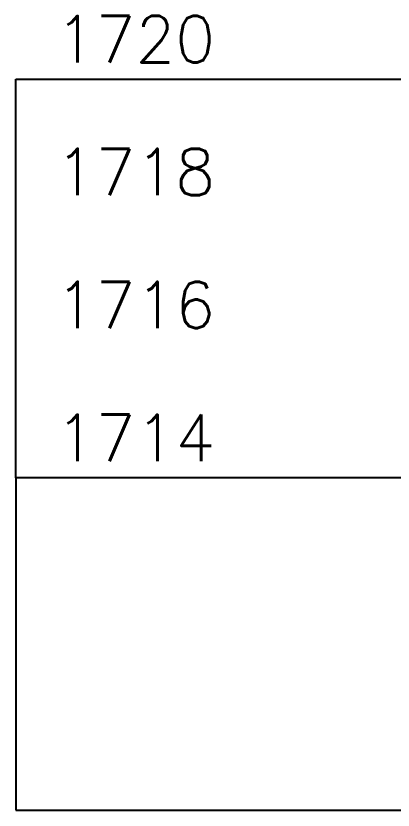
# Model space of a CAD drawing. Header units: metres. Extents: x 419533 to 423558, y 4805342 to 4807578.
# Drawn here: x 423459.47 to 423465.14, y 4807433.7 to 4807445.65 of the extents above; entities that cross this region are included whole.
import ezdxf

# ---------------------------------------------------------------- set-up
doc = ezdxf.new("R2010")
doc.units = ezdxf.units.M
doc.layers.add('C-ROAD-PROF-TEXT', color=11, linetype='Continuous')
doc.layers.add('C-ROAD-PROF-TTLB', color=5, linetype='Continuous')
doc.styles.get("Standard").update_dxf_attribs({"font": 'simplex.shx'})

msp = doc.modelspace()

# ---------------------------------------------------------------- linework, layer by layer
at = {"layer": 'C-ROAD-PROF-TTLB', "color": 5, "linetype": 'Continuous', "lineweight": -3}
for p, q in [((423459.468, 4807438.696), (423459.468, 4807444.696)), ((423459.468, 4807444.696), (423539.468, 4807444.696))]:
    msp.add_line(p, q, dxfattribs=at)
msp.add_3dface([(423459.468, 4807433.696), (423539.468, 4807433.696), (423539.468, 4807438.696), (423459.468, 4807438.696)], dxfattribs=at)

# ---------------------------------------------------------------- texts
at = {"layer": 'C-ROAD-PROF-TEXT', "color": 11, "linetype": 'Continuous', "lineweight": -3, "char_height": 0.7, "attachment_point": 6}
for s, insert in [('1720', (423462.467, 4807445.296)), ('1718', (423462.467, 4807443.296)), ('1716', (423462.467, 4807441.296)), ('1714', (423462.467, 4807439.296))]:
    msp.add_mtext(s, dxfattribs=dict(at, insert=insert))

doc.saveas('drawing.dxf')
